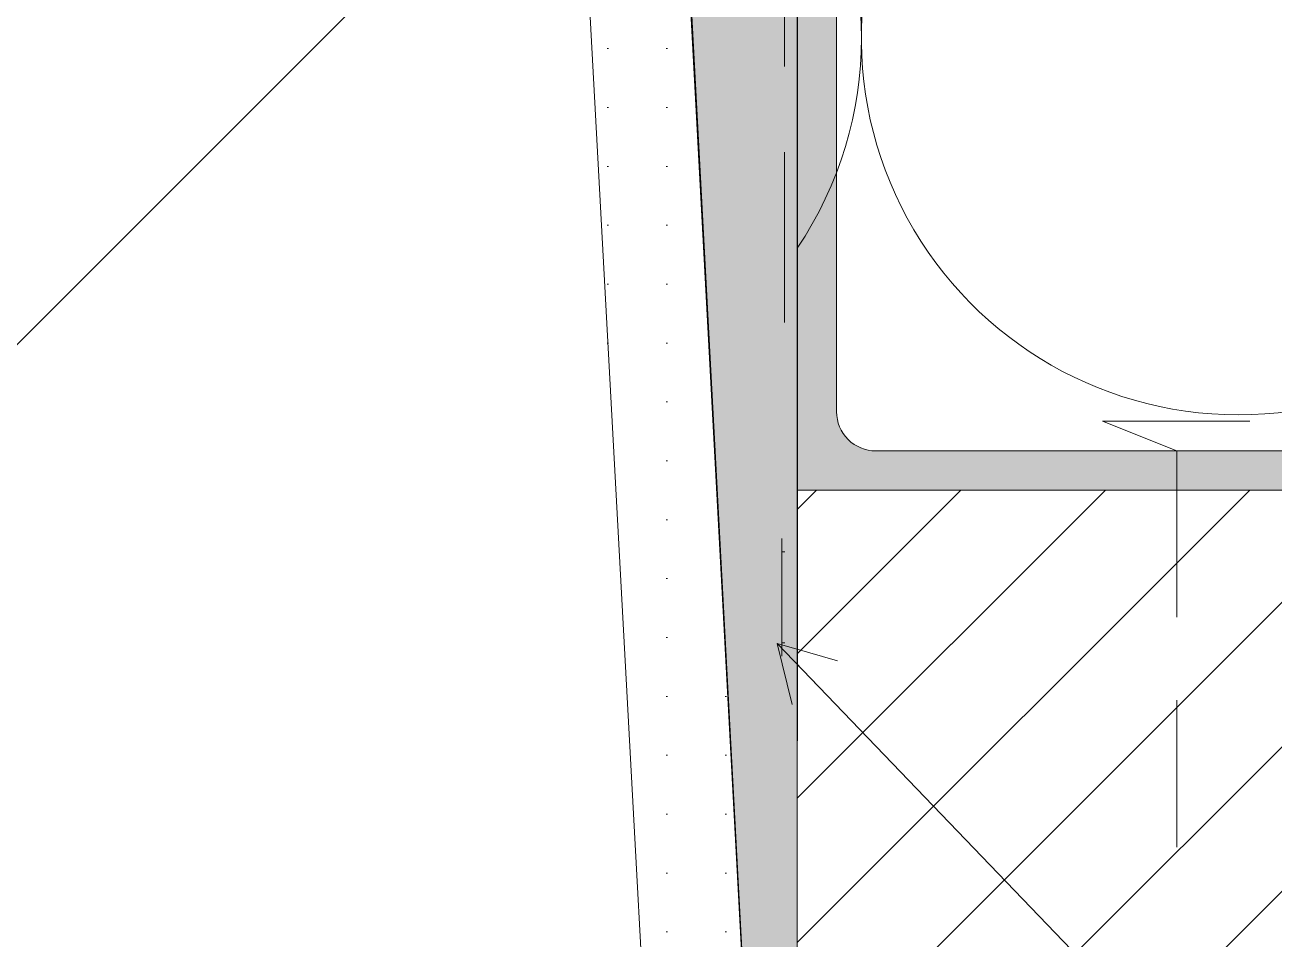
# Model space of a CAD drawing. Header units: millimetres. Extents: x 1959 to 4564, y -1095 to 178.
# Drawn here: x 3585.8 to 3744.8, y -578.4 to -462 of the extents above; entities that cross this region are included whole.
import ezdxf

# ---------------------------------------------------------------- set-up
doc = ezdxf.new("R2010")
doc.units = ezdxf.units.MM
doc.header["$MEASUREMENT"] = 0
for name, pattern in [('Hidden Line', [31.749999999993, 21.166666666662, -10.583333333331]), ('Hidden Line (2)', [39.122222328186, 28.222222328186, -10.9]), ('Wipeout_Contour', [1000, 0, -1000])]:
    doc.linetypes.add(name, pattern=pattern)
for name, color, linetype, lineweight in [('0_Pen_No__1', 7, 'Continuous', 13), ('2D Drafting - General_Pen_No__1', 7, 'Continuous', 13), ('2D Drafting - General_Pen_No__141', 7, 'Continuous', 20), ('Annotation - Label_Pen_No__2', 8, 'Continuous', 15), ('Structural - Bearing_Pen_No__1', 7, 'Continuous', 13), ('Structural - Bearing_Pen_No__141', 7, 'Continuous', 20), ('Structural - Bearing_Pen_No__2', 8, 'Continuous', 15)]:
    doc.layers.add(name, color=color, linetype=linetype, lineweight=lineweight)
for name, color, linetype, lineweight, true_color in [('0_Pen_No__146', 7, 'Continuous', 20, 0x5eaeff), ('0_Pen_No__48', 7, 'Continuous', 25, 0xa80f02), ('0_Pen_No__61', 7, 'Continuous', 20, 0x6a6a6a), ('2D Drafting - General_Pen_No__61', 7, 'Continuous', 20, 0x6a6a6a), ('Structural - Bearing_Pen_No__161', 7, 'Continuous', 13, 0x6a6a6a)]:
    doc.layers.add(name, color=color, linetype=linetype, lineweight=lineweight, true_color=true_color)
doc.layers.add('Structural - Bearing', color=7, linetype='Continuous')
doc.dimstyles.new('GENERATED_STYLE__4', dxfattribs={"dimtxt": 0.18, "dimasz": 7.6, "dimexe": 0.18, "dimexo": 0.0625, "dimgap": 0, "dimtad": 0, "dimtih": 1, "dimtoh": 1, "dimdec": 4, "dimzin": 0, "dimdsep": 46, "dimcen": 0.09, "dimadec": 0, "dimazin": 0, "dimtfac": 1, "dimtdec": 4, "dimtmove": 0, "dimatfit": 3, "dimldrblk": 'ARROWHEAD_14', "dimfxl": 0, "dimtolj": 1, "dimtzin": 0, "dimarcsym": 0})

# ---------------------------------------------------------------- blocks, each defined once
blk = doc.blocks.new('*X1')
at = {"layer": 'Structural - Bearing_Pen_No__161', "color": 251, "linetype": 'Continuous', "lineweight": 13, "true_color": 0x6a6a6a}
for centre, start, end in [((3740.278504605226, -463.6419241153186), 143.1300767892667, 269.9999744351073), ((3740.278504605225, -463.6419241153186), 269.999974435107, 36.86987208094741), ((3644.278504605235, -463.6418812809292), 326.1106141732368, 33.88968641848844)]:
    blk.add_arc(centre, 48.0000000000016, start, end, dxfattribs=at)
blk = doc.blocks.new('ARROWHEAD_14')
at = {"color": 0, "linetype": 'Continuous', "lineweight": 0}
blk.add_line((0, 0), (-1, 0), dxfattribs=at)
at = {"color": 0, "linetype": 'Continuous', "lineweight": 0, "flags": 128}
blk.add_lwpolyline([(-0.9093, 0.525), (0, 0), (-0.9093, -0.525)], dxfattribs=at)

msp = doc.modelspace()

# ---------------------------------------------------------------- linework, layer by layer
at = {"layer": '0_Pen_No__1', "color": 7, "linetype": 'Continuous', "lineweight": 13}
for p, q in [((3682.174188667434, -542.3936734797867), (3682.174179990541, -527.3840730888044)), ((3682.174180976405, -529.0894506213494), (3682.524147726001, -529.0894504190295)), ((3682.174187681569, -540.6882959472416), (3682.524154431166, -540.6882957449217))]:
    msp.add_line(p, q, dxfattribs=at)
at = {"layer": '0_Pen_No__146', "color": 161, "linetype": 'Hidden Line (2)', "lineweight": 20, "true_color": 0x5eaeff, "flags": 128}
msp.add_lwpolyline([(3656.454454343855, -420.9796175455245), (3673.988960084621, -420.9796175455245), (3682.481922080273, -429.5217024239038), (3682.481937255124, -499.8834233604579)], dxfattribs=at)
at = {"layer": 'Structural - Bearing_Pen_No__1', "color": 7, "linetype": 'Continuous', "lineweight": 13}
for p, q in [((3684.123894429321, -468.2434327590128), (3684.124010365437, -518.2434403631753)), ((3684.123894429321, -468.2434327590128), (3684.124010365437, -518.2434403631753)), ((3684.123943122512, -468.2434327592029), (3684.124059058628, -518.2434403633654))]:
    msp.add_line(p, q, dxfattribs=at)

# ---------------------------------------------------------------- block references
at = {"layer": 'Structural - Bearing_Pen_No__161', "color": 251, "linetype": 'Continuous', "lineweight": 13, "true_color": 0x6a6a6a}
msp.add_blockref('*X1', (0, 0), dxfattribs=at)

# ---------------------------------------------------------------- leaders
at = {"layer": 'Annotation - Label_Pen_No__2', "color": 8, "linetype": 'Continuous', "lineweight": 15, "annotation_type": 0, "has_hookline": 1, "hookline_direction": 1, "text_width": 112.374, "horizontal_direction": (0.9999999999998797, -4.905282342766382e-07, 0)}
msp.add_leader([(3663.374420542878, -424.0831101731641), (3579.264031744558, -508.1934989714844), (3530.189785188276, -502.3058463277516)], dimstyle='GENERATED_STYLE__4', dxfattribs=at)

# ---------------------------------------------------------------- wipeouts: each hides what was drawn before it
at = {"color": 254, "linetype": 'Wipeout_Contour', "lineweight": 0, "ltscale": 16684.99538803181}
msp.add_wipeout([(3684.1240189205396, -521.243454832148), (4563.652520337676, -521.2412332534511), (4563.652960894908, -711.2412551829977), (3684.1245582390866, -711.2434767614842)], dxfattribs=at).dxf.layer = 'Structural - Bearing'

# ---------------------------------------------------------------- next in the draw order: hatches: boundary and pattern name
at = {"layer": '2D Drafting - General_Pen_No__141', "linetype": 'Continuous', "lineweight": 20}
h = msp.add_hatch(dxfattribs=at)
h.set_pattern_fill('Gypsum_0001', style=0, pattern_type=2)
h.set_pattern_definition([(0, (0, 0), (0, 7.5), [0, -7.5])])
h.paths.add_polyline_path([(3684.919315605328, -721.2434451395558), (3684.124540705121, -711.2434451395864), (3668.928458623782, -427.4478773049075), (3655.947671957532, -428.1544022692497), (3671.882376108274, -720.9182897611646)])
at = {"layer": '2D Drafting - General_Pen_No__61', "linetype": 'Continuous', "lineweight": 0, "true_color": 0x1a1a1a}
msp.add_hatch(color=250, dxfattribs=at).paths.add_polyline_path([(3684.123609392665, -321.2422892622131), (3684.124011131931, -521.2421641535965), (3694.124011131922, -521.2421641535965), (3884.124011131005, -521.2417353756651, 0.414213562373095), (3879.124011131929, -516.2421641535868), (3694.124011131922, -516.2421641535868, -0.414213562373095), (3689.124011131926, -511.2421641535914), (3689.124011131926, -326.2425840500667, 0.414213562373095)])
at = {"layer": 'Structural - Bearing_Pen_No__1', "linetype": 'Continuous', "lineweight": 13}
h = msp.add_hatch(dxfattribs=at)
h.set_pattern_fill('Common_Brick_0001', style=0, pattern_type=2)
h.set_pattern_definition([(44.99999999999995, (3922.502477105128, -616.242863683281), (-9.192387818248324, 9.192387818248323), [])])
h.paths.add_polyline_path([(3684.12401892054, -521.243454832148), (4563.652520337676, -521.241233253451), (4563.652960894908, -711.2412551829976), (3684.124558239087, -711.2434767614841)])
at = {"layer": 'Structural - Bearing_Pen_No__2', "linetype": 'Continuous', "lineweight": 15}
h = msp.add_hatch(dxfattribs=at)
h.set_pattern_fill('Cut_Stone_0001', color=8, style=0, pattern_type=2)
h.set_pattern_definition([(41.42366562500347, (3668.590369459599, -442.013046377151), (-1.893278406627001, 1.670539770553281), [0, -1.683278051897585, 0, -2.524917077846376]), (342.1955678795889, (3668.590369459599, -436.7630463771508), (0.9157589337544813, 2.220023816606795), [0, -1.291933852836174, 0, -2.2315221094443])])
h.paths.add_polyline_path([(3684.124492011929, -711.243445139397), (3684.124233251702, -420.2434241733164), (3668.397661214469, -420.2434367239593)])

# ---------------------------------------------------------------- next in the draw order: linework, layer by layer
at = {"layer": '0_Pen_No__48', "color": 14, "linetype": 'Continuous', "lineweight": 25, "true_color": 0xa80f02, "flags": 128}
msp.add_lwpolyline([(3666.623654978354, -368.6214804211177), (3666.623654978354, -386.6216456690013), (3679.124446236956, -386.6216456690013), (3679.124446236956, -423.1194920257822), (3684.124017321596, -428.1190631104069), (3684.123674449168, -553.1436115993604)], dxfattribs=at)
at = {"layer": '0_Pen_No__61', "color": 251, "linetype": 'Hidden Line', "lineweight": 20, "true_color": 0x6a6a6a}
msp.add_lwpolyline([(3741.746874527846, -512.4501210756654), (3723.005044569288, -512.4501210756654), (3732.453187850166, -516.2433101209763), (3732.453187850166, -566.7069041237509)], dxfattribs=at)
at = {"layer": '2D Drafting - General_Pen_No__1', "color": 7, "linetype": 'Continuous', "lineweight": 13, "flags": 128}
msp.add_lwpolyline([(3684.123609392665, -321.2422892622131), (3684.124011131931, -521.2421641535965), (3694.124011131922, -521.2421641535965), (3884.124011131005, -521.2417353756651, 0.414213562373095), (3879.124011131929, -516.2421641535868), (3694.124011131922, -516.2421641535868, -0.414213562373095), (3689.124011131926, -511.2421641535914), (3689.124011131926, -326.2425840500667, 0.414213562373095)], format="xyb", close=True, dxfattribs=at)
at = {"layer": '2D Drafting - General_Pen_No__141', "color": 7, "linetype": 'Continuous', "lineweight": 20, "flags": 128}
msp.add_lwpolyline([(3684.919315605328, -721.2434451395558), (3684.124540705121, -711.2434451395864), (3668.928458623782, -427.4478773049075), (3655.947671957532, -428.1544022692497), (3671.882376108274, -720.9182897611646)], close=True, dxfattribs=at)
at = {"layer": 'Structural - Bearing_Pen_No__1', "color": 7, "linetype": 'Continuous', "lineweight": 13}
for p, q in [((3684.124010365437, -518.2434403631753), (3684.124017321596, -521.243436723469)), ((3684.124059058628, -518.2434403633654), (3684.124066014786, -521.2434367236591)), ((3684.124066014786, -521.2434367236591), (3684.12454070512, -711.243445139587)), ((3684.124098717141, -521.2434467402458), (4160.880470783115, -521.2422425134164))]:
    msp.add_line(p, q, dxfattribs=at)
at = {"layer": 'Structural - Bearing_Pen_No__1', "color": 7, "linetype": 'Continuous', "lineweight": 13, "flags": 128}
for points in [[(3884.123669607585, -321.2418034833302), (3884.124130647641, -521.241845746987), (3684.124134024361, -521.2423523874401), (3684.123609392665, -321.2422892622131)], [(3684.124492011929, -711.243445139397), (3684.124233251702, -420.2434241733164), (3668.397661214469, -420.2434367239593)], [(3684.12401892054, -521.243454832148), (4563.652520337676, -521.241233253451), (4563.652960894908, -711.2412551829976), (3684.124558239087, -711.2434767614841)]]:
    msp.add_lwpolyline(points, close=True, dxfattribs=at)
at = {"layer": 'Structural - Bearing_Pen_No__141', "color": 7, "linetype": 'Continuous', "lineweight": 20}
msp.add_line((3684.124017321596, -521.243436723469), (3684.124492011929, -711.243445139397), dxfattribs=at)

# ---------------------------------------------------------------- next in the draw order: leaders
at = {"layer": 'Annotation - Label_Pen_No__2', "color": 8, "linetype": 'Continuous', "lineweight": 15, "annotation_type": 0, "has_hookline": 1, "hookline_direction": 0, "text_width": 388.375, "horizontal_direction": (0.9999999999998797, 4.905282370995507e-07, 0)}
msp.add_leader([(3681.555631199125, -540.7738752313431), (4030.310708637749, -903.4904786473157), (4124.015666315196, -903.7196341347003)], dimstyle='GENERATED_STYLE__4', dxfattribs=at)

doc.saveas('drawing.dxf')
